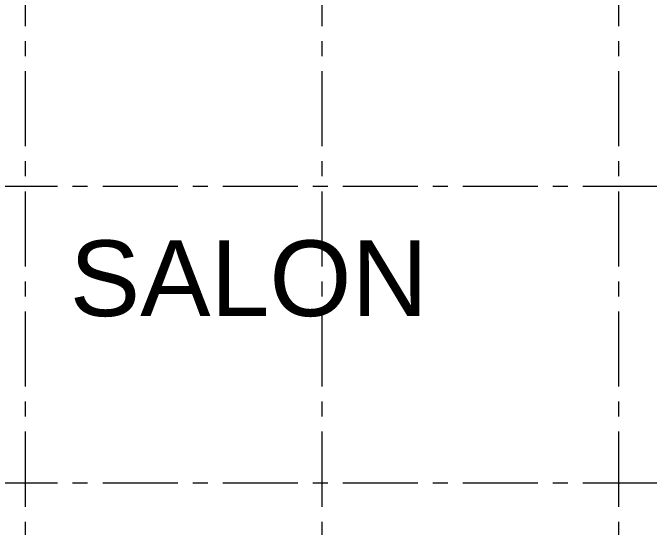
# Model space of a CAD drawing. Header units: centimetres. Extents: x -136 to 1955, y -1012 to 1233.
# Drawn here: x 130.1 to 399.4, y 362.7 to 580.3 of the extents above; entities that cross this region are included whole.
import ezdxf
from ezdxf.enums import TextEntityAlignment as Align

# ---------------------------------------------------------------- set-up
doc = ezdxf.new("R2010")
doc.units = ezdxf.units.CM
doc.linetypes.add('CENTER', pattern=[50.8, 31.75, -6.35, 6.35, -6.35])
doc.layers.add('AKS', color=4, linetype='CENTER', lineweight=13)
doc.layers.add('ODA_ADLARI', color=7, linetype='Continuous')
doc.styles.get("Standard").update_dxf_attribs({"font": 'Arial.ttf'})

msp = doc.modelspace()

# ---------------------------------------------------------------- linework, layer by layer
at = {"layer": 'AKS'}
for p, q in [((135.5, -35), (135.5, 1055)), ((261, -35), (261, 1055)), ((386.5, -35), (386.5, 1055)), ((-35, 507), (808, 507)), ((-35, 381.5), (808, 381.5))]:
    msp.add_line(p, q, dxfattribs=at)

# ---------------------------------------------------------------- texts
at = {"layer": 'ODA_ADLARI'}
msp.add_text('SALON', height=32, dxfattribs=at).set_placement((230, 468), align=Align.MIDDLE_CENTER)

doc.saveas('drawing.dxf')
